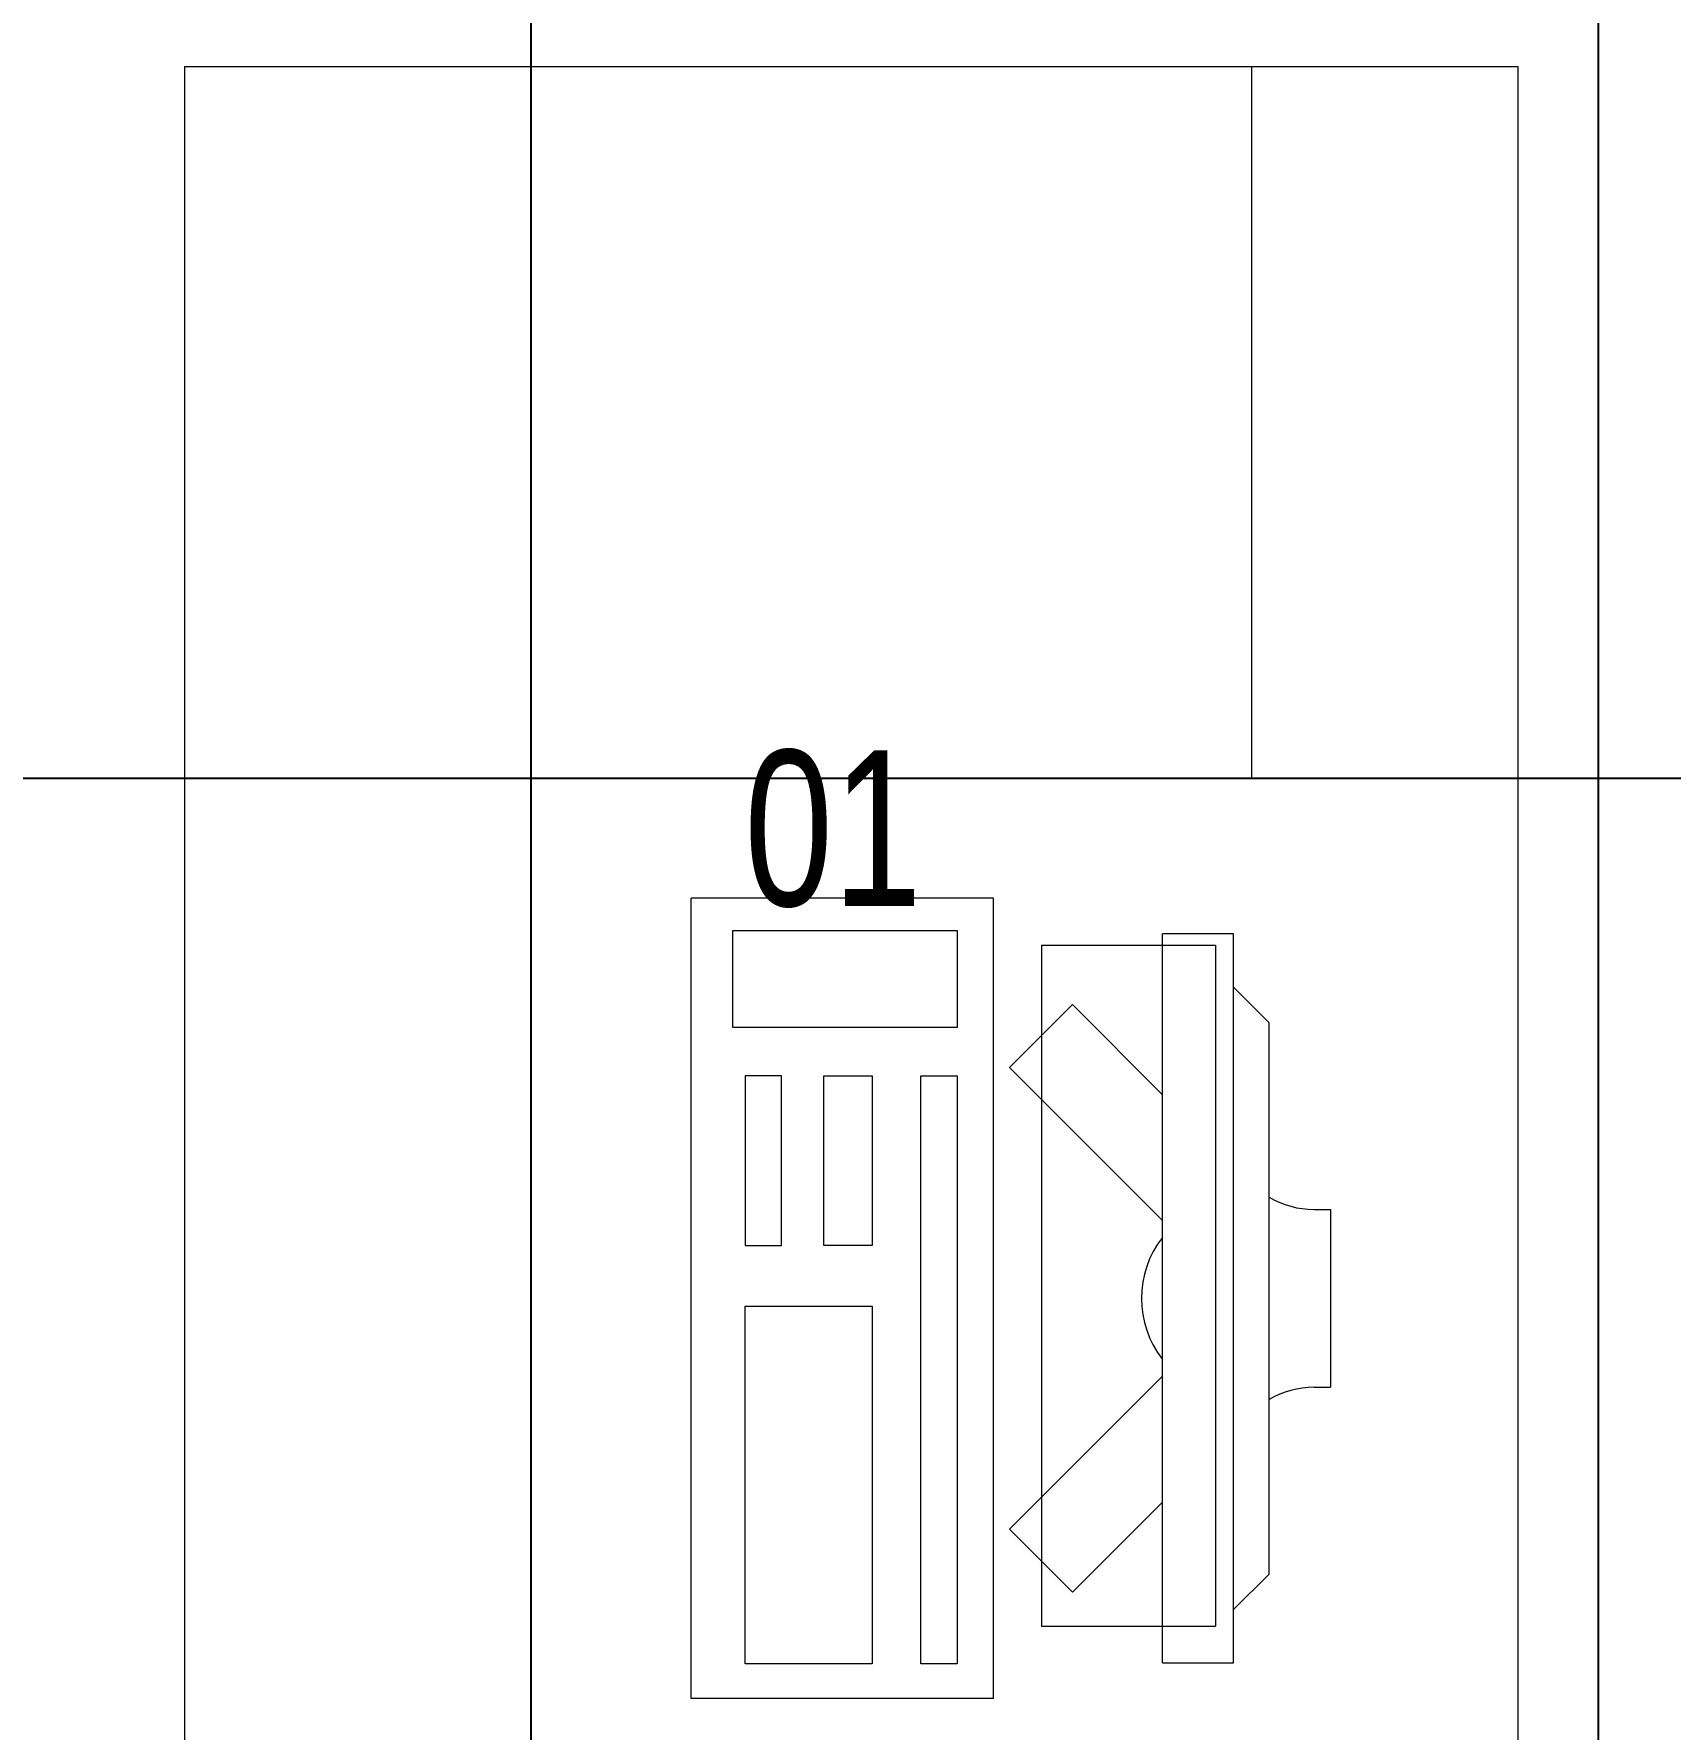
# Model space of a CAD drawing. Extents: x -12260 to 304645, y -29287 to 19916.
# Drawn here: x 40396 to 41316, y -145 to 808 of the extents above; entities that cross this region are included whole.
import ezdxf
from ezdxf import colors
from ezdxf.entities.mleader import LeaderData, LeaderLine
from ezdxf.math import Vec2, Vec3

# ---------------------------------------------------------------- set-up
doc = ezdxf.new("R2010")
doc.units = 0
doc.header["$LTSCALE"] = 0.25
doc.linetypes.add('01-First Floor$0$HIDDEN', pattern=[9.525, 6.35, -3.175])
doc.linetypes.add('DASHDOT', pattern=[25.4, 12.7, -6.35, 0, -6.35])
for name, color, linetype, lineweight in [('01-First Floor$0$72_EGR_EQP_TAG', 142, 'Continuous', 5), ('01-First Floor$0$LOADING', 253, 'Continuous', 5), ('E-LITE-CLNG-CNDT', 6, 'DASHDOT', 35), ('T-DATA-TEXT', 2, 'Continuous', 25)]:
    doc.layers.add(name, color=color, linetype=linetype, lineweight=lineweight)
doc.layers.add('01-First Floor$0$FALSE CEILING', color=251, linetype='Continuous')
doc.styles.add('01-First Floor$0$X3G_ENTITY_257CFD', font='swisscl.ttf', dxfattribs={"height": 200})
doc.styles.add('DC_Elc_Romans', font='elc_romans.shx', dxfattribs={"width": 0.7})

# ---------------------------------------------------------------- blocks, each defined once
blk = doc.blocks.new('01-First Floor$0$ITCWLS1-P')
at = {"layer": '01-First Floor$0$LOADING'}
for p, q in [((-0.17, 0.45), (-0.17, 0)), ((-0.17, 0.45), (0, 0.45)), ((0, 0.45), (0, 0)), ((-0.26509, 0.43, 0), (-0.30509, 0.43, 0)), ((-0.30509, 0.43, 0), (-0.30509, 0.02, 0)), ((-0.26509, 0.43, 0), (-0.26509, 0.02, 0)), ((-0.14957, 0.43047), (-0.12914, 0.43047)), ((-0.12914, 0.43047), (-0.12914, 0.40893)), ((-0.197, 0.40939), (-0.295, 0.40939)), ((-0.295, 0.02639), (-0.295, 0.40939)), ((-0.197, 0.02639), (-0.197, 0.40939)), ((-0.32509, 0.38, 0), (-0.30509, 0.4, 0)), ((-0.32509, 0.38, 0), (-0.32509, 0.07, 0)), ((-0.35032, 0.275), (-0.35961, 0.275)), ((-0.35961, 0.175), (-0.35961, 0.275)), ((-0.35032, 0.175), (-0.35961, 0.175)), ((-0.32509, 0.07, 0), (-0.30509, 0.05, 0)), ((-0.30509, 0.02, 0), (-0.26509, 0.02, 0)), ((-0.197, 0.02639), (-0.295, 0.02639)), ((-0.17, 0), (0, 0))]:
    blk.add_line(p, q, dxfattribs=at)
at = {"layer": '01-First Floor$0$LOADING', "extrusion": (2.48281e-10, 3.18408e-10, -1)}
for p, q in [((-0.26509, 0.33952), (-0.21443, 0.39019)), ((-0.17907, 0.35483), (-0.21443, 0.39019)), ((-0.26509, 0.26881), (-0.17907, 0.35483))]:
    blk.add_line(p, q, dxfattribs=at)
at = {"layer": '01-First Floor$0$LOADING', "extrusion": (2.48281e-10, -3.18408e-10, -1)}
for p, q in [((-0.26509, 0.18119), (-0.17907, 0.09517)), ((-0.26509, 0.11048), (-0.21443, 0.05981)), ((-0.17907, 0.09517), (-0.21443, 0.05981))]:
    blk.add_line(p, q, dxfattribs=at)
at = {"layer": '01-First Floor$0$LOADING'}
for points in [[(-0.12914, 0.40893), (-0.12914, 0.09996), (-0.14957, 0.09996), (-0.14957, 0.43047)], [(-0.14957, 0.09997), (-0.14957, 0.09997), (-0.14957, 0.09997), (-0.14957, 0.09997), (-0.14957, 0.09997), (-0.14957, 0.09997), (-0.14957, 0.09997), (-0.14957, 0.09997), (-0.14957, 0.09997)], [(-0.14957, 0.09997), (-0.14957, 0.09997), (-0.14957, 0.09997), (-0.14957, 0.09997), (-0.14957, 0.09997), (-0.14957, 0.09997), (-0.14957, 0.09997), (-0.14957, 0.09997), (-0.14957, 0.09997), (-0.14957, 0.09997), (-0.14957, 0.09997), (-0.14957, 0.09997), (-0.14957, 0.09997), (-0.14957, 0.09997), (-0.14957, 0.09997), (-0.14957, 0.09997), (-0.14957, 0.09997), (-0.14957, 0.09997)], [(-0.14957, 0.09996), (-0.14957, 0.09996), (-0.14957, 0.09996), (-0.14957, 0.09996), (-0.14957, 0.09996), (-0.14957, 0.09996), (-0.14957, 0.09996), (-0.14957, 0.09996), (-0.14957, 0.09996), (-0.14957, 0.09996)], [(-0.14957, 0.09996), (-0.14957, 0.09996), (-0.14957, 0.09996), (-0.14957, 0.09996), (-0.14957, 0.09996), (-0.14957, 0.09996), (-0.14957, 0.09996)], [(-0.14957, 0.09997), (-0.14957, 0.09997), (-0.14957, 0.09997), (-0.14957, 0.09997), (-0.14957, 0.09997), (-0.14957, 0.09997), (-0.14957, 0.09997), (-0.14957, 0.09997), (-0.14957, 0.09997), (-0.14957, 0.09997)], [(-0.14957, 0.09997), (-0.14957, 0.09997), (-0.14957, 0.09997), (-0.14957, 0.09997), (-0.14957, 0.09997), (-0.14957, 0.09997), (-0.14957, 0.09997), (-0.14957, 0.09997), (-0.14957, 0.09997), (-0.14957, 0.09997), (-0.14957, 0.09997), (-0.14957, 0.09997), (-0.14957, 0.09997), (-0.14957, 0.09997), (-0.14957, 0.09997)], [(-0.14957, 0.09997), (-0.14957, 0.09997), (-0.14957, 0.09997), (-0.14957, 0.09997), (-0.14957, 0.09997), (-0.14957, 0.09997), (-0.14957, 0.09997), (-0.14957, 0.09997), (-0.14957, 0.09997), (-0.14957, 0.09997)], [(-0.14957, 0.09997), (-0.14957, 0.09997), (-0.14957, 0.09997), (-0.14957, 0.09997), (-0.14957, 0.09997), (-0.14957, 0.09997), (-0.14957, 0.09997), (-0.14957, 0.09997), (-0.14957, 0.09997), (-0.14957, 0.09997)], [(-0.14957, 0.09996), (-0.14957, 0.09996), (-0.14957, 0.09996), (-0.14957, 0.09996), (-0.14957, 0.09996), (-0.14957, 0.09996), (-0.14957, 0.09996), (-0.14957, 0.09996), (-0.14957, 0.09996), (-0.14957, 0.09996), (-0.14957, 0.09996), (-0.14957, 0.09996), (-0.14957, 0.09996), (-0.14957, 0.09996), (-0.14957, 0.09996), (-0.14957, 0.09996), (-0.14957, 0.09996), (-0.14957, 0.09996), (-0.14957, 0.09997), (-0.14957, 0.09997), (-0.14957, 0.09997), (-0.14957, 0.09997), (-0.14957, 0.09997), (-0.14957, 0.09997), (-0.14957, 0.09997), (-0.14957, 0.09997), (-0.14957, 0.09997), (-0.14957, 0.09997), (-0.14957, 0.09997), (-0.14957, 0.09997), (-0.14957, 0.09997), (-0.14957, 0.09997), (-0.14956, 0.09997), (-0.14956, 0.09997), (-0.14956, 0.09997), (-0.14956, 0.09996), (-0.14956, 0.09996), (-0.14956, 0.09996), (-0.14956, 0.09996), (-0.14956, 0.09996), (-0.14956, 0.09996), (-0.14956, 0.09996), (-0.14956, 0.09996), (-0.14956, 0.09996), (-0.14956, 0.09996), (-0.14956, 0.09996), (-0.14956, 0.09996), (-0.14956, 0.09996), (-0.14957, 0.09996), (-0.14957, 0.09996), (-0.14957, 0.09996), (-0.14957, 0.09996), (-0.14957, 0.09996), (-0.14957, 0.09996)], [(-0.14957, 0.09996), (-0.14957, 0.09996), (-0.14957, 0.09996), (-0.14957, 0.09996), (-0.14957, 0.09996), (-0.14957, 0.09996), (-0.14957, 0.09996), (-0.14957, 0.09996), (-0.14957, 0.09996), (-0.14957, 0.09996), (-0.14957, 0.09997), (-0.14957, 0.09997), (-0.14957, 0.09997), (-0.14957, 0.09996), (-0.14957, 0.09996), (-0.14957, 0.09996), (-0.14957, 0.09996), (-0.14957, 0.09996), (-0.14957, 0.09996), (-0.14957, 0.09997), (-0.14957, 0.09997), (-0.14957, 0.09997), (-0.14957, 0.09997), (-0.14957, 0.09997), (-0.14957, 0.09997), (-0.14957, 0.09997), (-0.14957, 0.09997), (-0.14957, 0.09997), (-0.14957, 0.09997), (-0.14957, 0.09997), (-0.14957, 0.09997), (-0.14957, 0.09997), (-0.14957, 0.09997), (-0.14957, 0.09997), (-0.14957, 0.09997), (-0.14957, 0.09997), (-0.14957, 0.09997), (-0.14957, 0.09997), (-0.14957, 0.09997), (-0.14957, 0.09997), (-0.14957, 0.09997), (-0.14957, 0.09997), (-0.14957, 0.09997), (-0.14957, 0.09997), (-0.14957, 0.09997), (-0.14957, 0.09997), (-0.14957, 0.09997), (-0.14957, 0.09997), (-0.14957, 0.09997), (-0.14957, 0.09997), (-0.14957, 0.09997), (-0.14957, 0.09997), (-0.14957, 0.09997), (-0.14957, 0.09997), (-0.14957, 0.09997), (-0.14957, 0.09997), (-0.14957, 0.09997), (-0.14957, 0.09997), (-0.14957, 0.09997), (-0.14957, 0.09997), (-0.14957, 0.09997), (-0.14957, 0.09997), (-0.14957, 0.09997), (-0.14957, 0.09997), (-0.14957, 0.09997), (-0.14957, 0.09997), (-0.14957, 0.09997), (-0.14957, 0.09997), (-0.14957, 0.09997), (-0.14957, 0.09997), (-0.14957, 0.09997), (-0.14957, 0.09997), (-0.14957, 0.09997), (-0.14957, 0.09997), (-0.14957, 0.09997), (-0.14957, 0.09997), (-0.14957, 0.09997), (-0.14957, 0.09997), (-0.14957, 0.09997), (-0.14957, 0.09997), (-0.14956, 0.09997), (-0.14957, 0.09997), (-0.14957, 0.09997), (-0.14957, 0.09997), (-0.14957, 0.09997), (-0.14956, 0.09997), (-0.14957, 0.09997), (-0.14957, 0.09997), (-0.14957, 0.09997), (-0.14957, 0.09997), (-0.14957, 0.09997), (-0.14957, 0.09997), (-0.14957, 0.09997), (-0.14957, 0.09997), (-0.14957, 0.09997), (-0.14957, 0.09997), (-0.14956, 0.09997), (-0.14957, 0.09996), (-0.14957, 0.09996), (-0.14957, 0.09996), (-0.14956, 0.09996), (-0.14957, 0.09996), (-0.14957, 0.09996), (-0.14957, 0.09996), (-0.14957, 0.09996), (-0.14957, 0.09996), (-0.14957, 0.09996), (-0.14957, 0.09996), (-0.14957, 0.09996), (-0.14957, 0.09996), (-0.14957, 0.09996)], [(-0.14957, 0.09996), (-0.14957, 0.09996), (-0.14957, 0.09996), (-0.14957, 0.09996), (-0.14957, 0.09996), (-0.14957, 0.09996), (-0.14957, 0.09996), (-0.14957, 0.09996)], [(-0.14957, 0.09996), (-0.14957, 0.09996), (-0.14957, 0.09996), (-0.14957, 0.09996), (-0.14957, 0.09996), (-0.14957, 0.09996), (-0.14957, 0.09996), (-0.14957, 0.09996), (-0.14957, 0.09996), (-0.14957, 0.09996), (-0.14957, 0.09996), (-0.14957, 0.09996), (-0.14957, 0.09996), (-0.14957, 0.09996), (-0.14957, 0.09996), (-0.14957, 0.09996), (-0.14957, 0.09996), (-0.14957, 0.09996), (-0.14957, 0.09996), (-0.14957, 0.09996), (-0.14957, 0.09996), (-0.14957, 0.09996), (-0.14957, 0.09996), (-0.14957, 0.09996), (-0.14957, 0.09996), (-0.14957, 0.09996), (-0.14957, 0.09996), (-0.14957, 0.09996), (-0.14957, 0.09996), (-0.14957, 0.09996), (-0.14957, 0.09996), (-0.14957, 0.09996), (-0.14957, 0.09996), (-0.14957, 0.09996), (-0.14957, 0.09996), (-0.14957, 0.09996), (-0.14957, 0.09996), (-0.14957, 0.09996), (-0.14957, 0.09996), (-0.14957, 0.09996), (-0.14957, 0.09996), (-0.14957, 0.09996), (-0.14957, 0.09996), (-0.14957, 0.09996), (-0.14957, 0.09996), (-0.14957, 0.09996), (-0.14957, 0.09996), (-0.14957, 0.09996), (-0.14956, 0.09996), (-0.14956, 0.09996), (-0.14956, 0.09996), (-0.14956, 0.09996), (-0.14957, 0.09996), (-0.14957, 0.09996), (-0.14957, 0.09996), (-0.14957, 0.09996), (-0.14957, 0.09996), (-0.14957, 0.09996), (-0.14956, 0.09996), (-0.14957, 0.09996), (-0.14957, 0.09996), (-0.14957, 0.09996), (-0.14957, 0.09996), (-0.14957, 0.09996), (-0.14957, 0.09996), (-0.14957, 0.09996), (-0.14957, 0.09996), (-0.14957, 0.09996), (-0.14957, 0.09996), (-0.14956, 0.09996), (-0.14956, 0.09996), (-0.14957, 0.09996), (-0.14957, 0.09996), (-0.14957, 0.09996), (-0.14957, 0.09996), (-0.14957, 0.09996), (-0.14957, 0.09996), (-0.14957, 0.09996), (-0.14957, 0.09996), (-0.14957, 0.09996), (-0.14957, 0.09996), (-0.14957, 0.09996), (-0.14957, 0.09996), (-0.14957, 0.09996), (-0.14957, 0.09996), (-0.14957, 0.09996), (-0.14957, 0.09996), (-0.14957, 0.09996), (-0.14957, 0.09996)], [(-0.14957, 0.09996), (-0.14957, 0.09996), (-0.14957, 0.09996), (-0.14957, 0.09996), (-0.14957, 0.09996), (-0.14957, 0.09996), (-0.14957, 0.09996), (-0.14957, 0.09996), (-0.14957, 0.09996), (-0.14957, 0.09996), (-0.14957, 0.09996), (-0.14957, 0.09996)], [(-0.14957, 0.09996), (-0.14957, 0.09996), (-0.14956, 0.09996), (-0.14956, 0.09996), (-0.14956, 0.09996), (-0.14956, 0.09996), (-0.14957, 0.09996)], [(-0.14957, 0.09996), (-0.14957, 0.09996), (-0.14957, 0.09996), (-0.14957, 0.09996), (-0.14957, 0.09996), (-0.14957, 0.09996), (-0.14957, 0.09996), (-0.14957, 0.09996), (-0.14957, 0.09996), (-0.14956, 0.09996), (-0.14956, 0.09996), (-0.14956, 0.09996), (-0.14956, 0.09996), (-0.14956, 0.09996), (-0.14956, 0.09996), (-0.14956, 0.09996), (-0.14957, 0.09996)]]:
    blk.add_lwpolyline(points, dxfattribs=at)
for points in [[(-0.1019, 0.43047), (-0.03039, 0.43047), (-0.03039, 0.22944), (-0.1019, 0.22944)], [(-0.1019, 0.19536), (-0.07466, 0.19536), (-0.07466, 0.09996), (-0.1019, 0.09996)], [(-0.03039, 0.19536), (-0.05082, 0.19536), (-0.05082, 0.09996), (-0.03039, 0.09996)], [(-0.14956, 0.09996), (-0.14956, 0.09996), (-0.14956, 0.09996), (-0.14956, 0.09996), (-0.14956, 0.09996), (-0.14956, 0.09996), (-0.14956, 0.09996), (-0.14956, 0.09996), (-0.14957, 0.09996), (-0.14957, 0.09996), (-0.14957, 0.09996), (-0.14957, 0.09996), (-0.14957, 0.09996), (-0.14957, 0.09996), (-0.14957, 0.09996), (-0.14957, 0.09996), (-0.14957, 0.09996), (-0.14957, 0.09996), (-0.14957, 0.09996), (-0.14957, 0.09996), (-0.14957, 0.09996), (-0.14957, 0.09996), (-0.14957, 0.09996), (-0.14957, 0.09996), (-0.14957, 0.09996), (-0.14957, 0.09996), (-0.14957, 0.09996), (-0.14957, 0.09996), (-0.14957, 0.09996), (-0.14957, 0.09996), (-0.14957, 0.09996), (-0.14957, 0.09996), (-0.14957, 0.09996), (-0.14957, 0.09996), (-0.14957, 0.09996), (-0.14957, 0.09996), (-0.14957, 0.09996), (-0.14957, 0.09996), (-0.14957, 0.09996), (-0.14957, 0.09996), (-0.14957, 0.09996), (-0.14957, 0.09996), (-0.14957, 0.09996), (-0.14957, 0.09996), (-0.14957, 0.09996), (-0.14957, 0.09996), (-0.14957, 0.09996), (-0.14957, 0.09996), (-0.14957, 0.09996), (-0.14957, 0.09996), (-0.14957, 0.09996), (-0.14957, 0.09996), (-0.14957, 0.09996), (-0.14957, 0.09996), (-0.14957, 0.09996), (-0.14957, 0.09996), (-0.14957, 0.09996), (-0.14956, 0.09996), (-0.14956, 0.09996), (-0.14956, 0.09996), (-0.14956, 0.09996), (-0.14956, 0.09996), (-0.14956, 0.09996), (-0.14956, 0.09996), (-0.14956, 0.09996), (-0.14956, 0.09996), (-0.14956, 0.09996), (-0.14956, 0.09996), (-0.14956, 0.09996), (-0.14956, 0.09996), (-0.14956, 0.09996), (-0.14956, 0.09996), (-0.14956, 0.09996), (-0.14956, 0.09996), (-0.14956, 0.09996), (-0.14956, 0.09996), (-0.14956, 0.09996), (-0.14956, 0.09996), (-0.14956, 0.09996), (-0.14956, 0.09996), (-0.14956, 0.09996), (-0.14956, 0.09996), (-0.14956, 0.09996), (-0.14956, 0.09996), (-0.14956, 0.09996), (-0.14956, 0.09996), (-0.14956, 0.09996), (-0.14956, 0.09996), (-0.14956, 0.09996), (-0.14957, 0.09996), (-0.14957, 0.09996), (-0.14957, 0.09996), (-0.14957, 0.09996), (-0.14957, 0.09996), (-0.14957, 0.09996), (-0.14957, 0.09996), (-0.14957, 0.09996), (-0.14957, 0.09996), (-0.14957, 0.09996), (-0.14957, 0.09996), (-0.14957, 0.09996), (-0.14957, 0.09996), (-0.14957, 0.09996), (-0.14957, 0.09996), (-0.14957, 0.09996), (-0.14957, 0.09996), (-0.14957, 0.09996), (-0.14957, 0.09996), (-0.14957, 0.09996), (-0.14957, 0.09996), (-0.14957, 0.09996), (-0.14957, 0.09996), (-0.14957, 0.09996), (-0.14957, 0.09996), (-0.14957, 0.09996), (-0.14957, 0.09996), (-0.14957, 0.09996), (-0.14957, 0.09996), (-0.14957, 0.09996), (-0.14957, 0.09996), (-0.14957, 0.09996), (-0.14957, 0.09996), (-0.14957, 0.09996), (-0.14957, 0.09996), (-0.14957, 0.09996), (-0.14957, 0.09996), (-0.14957, 0.09996), (-0.14957, 0.09996), (-0.14957, 0.09996), (-0.14957, 0.09996), (-0.14957, 0.09996), (-0.14957, 0.09996), (-0.14957, 0.09996), (-0.14957, 0.09996), (-0.14957, 0.09996), (-0.14957, 0.09996), (-0.14957, 0.09996), (-0.14957, 0.09996), (-0.14957, 0.09996), (-0.14957, 0.09996), (-0.14957, 0.09996), (-0.14957, 0.09996), (-0.14957, 0.09996), (-0.14957, 0.09996), (-0.14957, 0.09996), (-0.14957, 0.09996), (-0.14957, 0.09996), (-0.14957, 0.09996), (-0.14957, 0.09996), (-0.14957, 0.09996), (-0.14957, 0.09996), (-0.14957, 0.09996), (-0.14957, 0.09996), (-0.14957, 0.09996), (-0.14956, 0.09996), (-0.14956, 0.09996), (-0.14956, 0.09996), (-0.14956, 0.09996), (-0.14956, 0.09996), (-0.14956, 0.09996), (-0.14956, 0.09996), (-0.14956, 0.09996), (-0.14956, 0.09996), (-0.14956, 0.09996), (-0.14956, 0.09996), (-0.14956, 0.09996), (-0.14956, 0.09996), (-0.14956, 0.09996), (-0.14956, 0.09996), (-0.14956, 0.09996), (-0.14956, 0.09996), (-0.14956, 0.09996), (-0.14956, 0.09996), (-0.14956, 0.09996), (-0.14956, 0.09996), (-0.14956, 0.09996), (-0.14956, 0.09996), (-0.14956, 0.09996), (-0.14956, 0.09996), (-0.14956, 0.09996), (-0.14956, 0.09996), (-0.14956, 0.09996), (-0.14956, 0.09996), (-0.14956, 0.09996), (-0.14956, 0.09996), (-0.14956, 0.09996), (-0.14956, 0.09996), (-0.14956, 0.09996), (-0.14956, 0.09996), (-0.14956, 0.09996), (-0.14956, 0.09996), (-0.14956, 0.09996), (-0.14956, 0.09996), (-0.14956, 0.09996), (-0.14956, 0.09996), (-0.14956, 0.09996), (-0.14956, 0.09996), (-0.14956, 0.09996), (-0.14956, 0.09996), (-0.14956, 0.09996), (-0.14956, 0.09996), (-0.14957, 0.09996), (-0.14957, 0.09996), (-0.14957, 0.09996), (-0.14957, 0.09996), (-0.14957, 0.09996), (-0.14957, 0.09996), (-0.14957, 0.09996), (-0.14957, 0.09996), (-0.14957, 0.09996), (-0.14957, 0.09996), (-0.14957, 0.09996), (-0.14957, 0.09996), (-0.14957, 0.09996), (-0.14957, 0.09996), (-0.14957, 0.09996), (-0.14957, 0.09996), (-0.14957, 0.09996), (-0.14957, 0.09996), (-0.14957, 0.09996), (-0.14957, 0.09996), (-0.14957, 0.09996), (-0.14957, 0.09996), (-0.14957, 0.09996), (-0.14957, 0.09996), (-0.14957, 0.09996), (-0.14957, 0.09996), (-0.14957, 0.09996), (-0.14957, 0.09996), (-0.14957, 0.09996), (-0.14957, 0.09996), (-0.14957, 0.09996), (-0.14957, 0.09996), (-0.14957, 0.09996), (-0.14957, 0.09996), (-0.14956, 0.09996), (-0.14956, 0.09996), (-0.14956, 0.09996), (-0.14956, 0.09996), (-0.14956, 0.09996), (-0.14956, 0.09996), (-0.14956, 0.09996), (-0.14956, 0.09996), (-0.14956, 0.09996), (-0.14956, 0.09996), (-0.14956, 0.09996), (-0.14956, 0.09996), (-0.14956, 0.09996), (-0.14956, 0.09996), (-0.14956, 0.09996), (-0.14956, 0.09996), (-0.14956, 0.09996), (-0.14956, 0.09996), (-0.14956, 0.09996), (-0.14956, 0.09996), (-0.14956, 0.09996), (-0.14956, 0.09996), (-0.14956, 0.09996), (-0.14956, 0.09996), (-0.14956, 0.09996), (-0.14956, 0.09996), (-0.14956, 0.09996), (-0.14956, 0.09996), (-0.14956, 0.09996), (-0.14956, 0.09996), (-0.14956, 0.09996), (-0.14956, 0.09996), (-0.14956, 0.09996), (-0.14956, 0.09996), (-0.14956, 0.09996), (-0.14956, 0.09996), (-0.14956, 0.09996), (-0.14956, 0.09996), (-0.14956, 0.09996), (-0.14956, 0.09996), (-0.14956, 0.09996), (-0.14956, 0.09996)], [(-0.14957, 0.09996), (-0.14957, 0.09996), (-0.14957, 0.09996), (-0.14957, 0.09996), (-0.14957, 0.09996), (-0.14957, 0.09996), (-0.14957, 0.09996), (-0.14957, 0.09996), (-0.14957, 0.09996), (-0.14957, 0.09996), (-0.14957, 0.09996), (-0.14957, 0.09996), (-0.14957, 0.09996), (-0.14957, 0.09996), (-0.14957, 0.09996), (-0.14957, 0.09996), (-0.14957, 0.09996), (-0.14957, 0.09996), (-0.14957, 0.09996), (-0.14957, 0.09996), (-0.14957, 0.09996), (-0.14957, 0.09996), (-0.14957, 0.09996), (-0.14957, 0.09996), (-0.14957, 0.09996), (-0.14957, 0.09996), (-0.14957, 0.09996), (-0.14957, 0.09996), (-0.14957, 0.09996), (-0.14957, 0.09996), (-0.14957, 0.09996), (-0.14957, 0.09996), (-0.14957, 0.09996), (-0.14957, 0.09996), (-0.14957, 0.09996), (-0.14957, 0.09996), (-0.14957, 0.09996), (-0.14957, 0.09996), (-0.14957, 0.09996), (-0.14957, 0.09996), (-0.14957, 0.09996), (-0.14957, 0.09996), (-0.14957, 0.09996), (-0.14957, 0.09996), (-0.14957, 0.09996), (-0.14957, 0.09996), (-0.14957, 0.09996), (-0.14957, 0.09996), (-0.14957, 0.09996), (-0.14957, 0.09996), (-0.14957, 0.09996), (-0.14957, 0.09996), (-0.14957, 0.09996), (-0.14957, 0.09996), (-0.14957, 0.09996), (-0.14957, 0.09996), (-0.14957, 0.09996), (-0.14957, 0.09996), (-0.14957, 0.09996), (-0.14957, 0.09996), (-0.14957, 0.09996), (-0.14957, 0.09996), (-0.14957, 0.09996), (-0.14957, 0.09996), (-0.14957, 0.09996), (-0.14957, 0.09996), (-0.14957, 0.09996), (-0.14957, 0.09996), (-0.14957, 0.09996), (-0.14957, 0.09996), (-0.14957, 0.09996), (-0.14957, 0.09996), (-0.14957, 0.09996), (-0.14957, 0.09996), (-0.14957, 0.09996), (-0.14957, 0.09996), (-0.14957, 0.09996), (-0.14957, 0.09996), (-0.14957, 0.09996), (-0.14957, 0.09996), (-0.14957, 0.09996), (-0.14957, 0.09996), (-0.14957, 0.09996), (-0.14957, 0.09996), (-0.14957, 0.09996), (-0.14957, 0.09996), (-0.14957, 0.09996), (-0.14957, 0.09996), (-0.14957, 0.09996), (-0.14957, 0.09996), (-0.14957, 0.09996), (-0.14957, 0.09996), (-0.14957, 0.09996), (-0.14957, 0.09996), (-0.14957, 0.09996), (-0.14957, 0.09996), (-0.14957, 0.09996), (-0.14957, 0.09996), (-0.14957, 0.09996), (-0.14957, 0.09996), (-0.14957, 0.09996), (-0.14957, 0.09996), (-0.14957, 0.09996), (-0.14957, 0.09996), (-0.14957, 0.09996), (-0.14957, 0.09996), (-0.14957, 0.09996), (-0.14957, 0.09996), (-0.14957, 0.09996), (-0.14957, 0.09996), (-0.14957, 0.09996), (-0.14957, 0.09996), (-0.14957, 0.09996), (-0.14957, 0.09996), (-0.14957, 0.09996), (-0.14957, 0.09996), (-0.14957, 0.09996), (-0.14957, 0.09996), (-0.14957, 0.09996), (-0.14957, 0.09996), (-0.14957, 0.09996), (-0.14957, 0.09996), (-0.14957, 0.09996), (-0.14957, 0.09996), (-0.14957, 0.09996), (-0.14957, 0.09996), (-0.14957, 0.09996), (-0.14957, 0.09996), (-0.14957, 0.09996), (-0.14957, 0.09996), (-0.14957, 0.09996), (-0.14957, 0.09996), (-0.14957, 0.09996), (-0.14957, 0.09996), (-0.14957, 0.09996), (-0.14957, 0.09996), (-0.14957, 0.09996), (-0.14957, 0.09996), (-0.14957, 0.09996), (-0.14957, 0.09996), (-0.14957, 0.09996), (-0.14957, 0.09996), (-0.14957, 0.09996), (-0.14957, 0.09996), (-0.14957, 0.09996), (-0.14957, 0.09996), (-0.14957, 0.09996), (-0.14957, 0.09996), (-0.14957, 0.09996), (-0.14957, 0.09996), (-0.14957, 0.09996), (-0.14957, 0.09996), (-0.14957, 0.09996), (-0.14957, 0.09996), (-0.14957, 0.09996), (-0.14957, 0.09996), (-0.14957, 0.09996), (-0.14957, 0.09996), (-0.14957, 0.09996), (-0.14957, 0.09996), (-0.14957, 0.09996), (-0.14957, 0.09996), (-0.14957, 0.09996), (-0.14957, 0.09996), (-0.14957, 0.09996), (-0.14957, 0.09996), (-0.14957, 0.09996), (-0.14957, 0.09996), (-0.14957, 0.09996), (-0.14957, 0.09996), (-0.14957, 0.09996), (-0.14957, 0.09996), (-0.14957, 0.09996), (-0.14957, 0.09996), (-0.14957, 0.09996), (-0.14957, 0.09996), (-0.14957, 0.09996), (-0.14957, 0.09996), (-0.14957, 0.09996), (-0.14957, 0.09996), (-0.14957, 0.09996), (-0.14957, 0.09996), (-0.14957, 0.09996), (-0.14957, 0.09996), (-0.14957, 0.09996), (-0.14957, 0.09996), (-0.14957, 0.09996), (-0.14957, 0.09996), (-0.14957, 0.09996), (-0.14957, 0.09996), (-0.14957, 0.09996), (-0.14957, 0.09996), (-0.14957, 0.09996), (-0.14957, 0.09996), (-0.14957, 0.09996), (-0.14957, 0.09996), (-0.14957, 0.09996), (-0.14957, 0.09996), (-0.14957, 0.09996), (-0.14957, 0.09996), (-0.14957, 0.09996), (-0.14957, 0.09996), (-0.14957, 0.09996), (-0.14957, 0.09996), (-0.14957, 0.09996), (-0.14957, 0.09996), (-0.14957, 0.09996), (-0.14957, 0.09996), (-0.14957, 0.09996), (-0.14957, 0.09996), (-0.14957, 0.09996), (-0.14957, 0.09996), (-0.14957, 0.09996), (-0.14957, 0.09996)], [(-0.14957, 0.09996), (-0.14957, 0.09996), (-0.14957, 0.09996), (-0.14957, 0.09996), (-0.14957, 0.09996), (-0.14957, 0.09996), (-0.14957, 0.09996), (-0.14957, 0.09996), (-0.14957, 0.09996), (-0.14957, 0.09996), (-0.14957, 0.09996), (-0.14957, 0.09996), (-0.14957, 0.09996), (-0.14957, 0.09996), (-0.14957, 0.09996), (-0.14957, 0.09996), (-0.14957, 0.09996), (-0.14957, 0.09996), (-0.14957, 0.09996), (-0.14957, 0.09996), (-0.14957, 0.09996), (-0.14957, 0.09996), (-0.14957, 0.09996), (-0.14957, 0.09996), (-0.14957, 0.09996), (-0.14957, 0.09996), (-0.14957, 0.09996), (-0.14957, 0.09996), (-0.14957, 0.09996), (-0.14957, 0.09996), (-0.14957, 0.09996), (-0.14957, 0.09996), (-0.14957, 0.09996), (-0.14957, 0.09996), (-0.14957, 0.09996), (-0.14957, 0.09996), (-0.14957, 0.09996), (-0.14957, 0.09996), (-0.14957, 0.09996), (-0.14957, 0.09996), (-0.14957, 0.09996), (-0.14957, 0.09996), (-0.14957, 0.09996), (-0.14957, 0.09996), (-0.14957, 0.09996), (-0.14957, 0.09996), (-0.14957, 0.09996), (-0.14957, 0.09996), (-0.14957, 0.09996), (-0.14957, 0.09996), (-0.14957, 0.09996), (-0.14957, 0.09996), (-0.14957, 0.09996), (-0.14957, 0.09996), (-0.14957, 0.09996), (-0.14957, 0.09996), (-0.14957, 0.09996), (-0.14957, 0.09996), (-0.14957, 0.09996), (-0.14957, 0.09996), (-0.14957, 0.09996), (-0.14957, 0.09996), (-0.14957, 0.09996), (-0.14957, 0.09996), (-0.14957, 0.09996), (-0.14957, 0.09996), (-0.14957, 0.09996), (-0.14957, 0.09996), (-0.14957, 0.09996), (-0.14957, 0.09996), (-0.14957, 0.09996), (-0.14957, 0.09996), (-0.14957, 0.09996), (-0.14957, 0.09996), (-0.14957, 0.09996), (-0.14957, 0.09996), (-0.14957, 0.09996), (-0.14957, 0.09996), (-0.14957, 0.09996), (-0.14957, 0.09996), (-0.14957, 0.09996), (-0.14957, 0.09996), (-0.14957, 0.09996), (-0.14957, 0.09996), (-0.14957, 0.09996), (-0.14957, 0.09996), (-0.14957, 0.09996), (-0.14957, 0.09996), (-0.14957, 0.09996), (-0.14957, 0.09996), (-0.14957, 0.09996), (-0.14957, 0.09996), (-0.14957, 0.09996), (-0.14957, 0.09996), (-0.14957, 0.09996), (-0.14957, 0.09996), (-0.14957, 0.09996), (-0.14957, 0.09996), (-0.14957, 0.09996), (-0.14957, 0.09996), (-0.14957, 0.09996), (-0.14957, 0.09996), (-0.14957, 0.09996), (-0.14957, 0.09996), (-0.14957, 0.09996), (-0.14957, 0.09996), (-0.14957, 0.09996), (-0.14957, 0.09996), (-0.14957, 0.09996), (-0.14957, 0.09996), (-0.14957, 0.09996), (-0.14957, 0.09996), (-0.14957, 0.09996), (-0.14957, 0.09996), (-0.14957, 0.09996), (-0.14957, 0.09996), (-0.14957, 0.09996), (-0.14957, 0.09996), (-0.14957, 0.09996), (-0.14957, 0.09996), (-0.14957, 0.09996), (-0.14957, 0.09996), (-0.14957, 0.09996), (-0.14957, 0.09996), (-0.14957, 0.09996), (-0.14957, 0.09996), (-0.14957, 0.09996), (-0.14957, 0.09996), (-0.14957, 0.09996), (-0.14957, 0.09996), (-0.14957, 0.09996), (-0.14957, 0.09996), (-0.14957, 0.09996), (-0.14957, 0.09996), (-0.14957, 0.09996), (-0.14957, 0.09996), (-0.14957, 0.09996), (-0.14957, 0.09996), (-0.14957, 0.09996), (-0.14957, 0.09996), (-0.14957, 0.09996), (-0.14957, 0.09996), (-0.14957, 0.09996), (-0.14957, 0.09996), (-0.14957, 0.09996), (-0.14957, 0.09996), (-0.14957, 0.09996), (-0.14957, 0.09996), (-0.14957, 0.09996), (-0.14957, 0.09996), (-0.14957, 0.09996), (-0.14957, 0.09996), (-0.14957, 0.09996), (-0.14957, 0.09996), (-0.14957, 0.09996), (-0.14957, 0.09996), (-0.14957, 0.09996), (-0.14957, 0.09996), (-0.14957, 0.09996), (-0.14957, 0.09996), (-0.14957, 0.09996), (-0.14957, 0.09996), (-0.14957, 0.09996), (-0.14957, 0.09996), (-0.14957, 0.09996), (-0.14957, 0.09996), (-0.14957, 0.09996), (-0.14957, 0.09996), (-0.14957, 0.09996), (-0.14957, 0.09996), (-0.14957, 0.09996), (-0.14957, 0.09996), (-0.14957, 0.09996), (-0.14957, 0.09996), (-0.14957, 0.09996), (-0.14957, 0.09996), (-0.14957, 0.09996), (-0.14957, 0.09996), (-0.14957, 0.09996), (-0.14957, 0.09996), (-0.14957, 0.09996), (-0.14957, 0.09996), (-0.14957, 0.09996), (-0.14957, 0.09996), (-0.14957, 0.09996), (-0.14957, 0.09996), (-0.14957, 0.09996), (-0.14957, 0.09996), (-0.14957, 0.09996), (-0.14957, 0.09996), (-0.14957, 0.09996), (-0.14957, 0.09996), (-0.14957, 0.09996), (-0.14957, 0.09996), (-0.14957, 0.09996), (-0.14957, 0.09996), (-0.14957, 0.09996), (-0.14957, 0.09996), (-0.14957, 0.09996), (-0.14957, 0.09996), (-0.14957, 0.09996), (-0.14957, 0.09996), (-0.14957, 0.09996), (-0.14957, 0.09996), (-0.14957, 0.09996), (-0.14957, 0.09996), (-0.14957, 0.09996), (-0.14957, 0.09996), (-0.14957, 0.09996), (-0.14957, 0.09996), (-0.14957, 0.09996), (-0.14957, 0.09996), (-0.14957, 0.09996), (-0.14957, 0.09996), (-0.14957, 0.09996), (-0.14957, 0.09996), (-0.14957, 0.09996), (-0.14957, 0.09996), (-0.14957, 0.09996)], [(-0.14957, 0.0727), (-0.02358, 0.0727), (-0.02358, 0.01818), (-0.14957, 0.01818)]]:
    blk.add_lwpolyline(points, close=True, dxfattribs=at)
for centre, radius, start, end in [((-0.35032, 0.325), 0.05, 270, 300.30934), ((-0.3089, 0.225), 0.05564, 321.94311, 38.05689), ((-0.35032, 0.125), 0.05, 59.69066, 90)]:
    blk.add_arc(centre, radius, start, end, dxfattribs=at)
blk = doc.blocks.new('01-First Floor$0$GF21043-P')
at = {"color": 0}
for p, q in [((0.8, 0.75), (-0.8, 0.75)), ((-0.8, 0.75), (-0.8, 0)), ((-0.8, 0), (0.8, 0))]:
    blk.add_line(p, q, dxfattribs=at)
at = {"color": 0, "linetype": '01-First Floor$0$HIDDEN'}
for p, q in [((-0.8, 0.6), (-0.4, 0.6)), ((-0.4, 0.6), (-0.4, 0))]:
    blk.add_line(p, q, dxfattribs=at)
blk = doc.blocks.new('01-First Floor')
at = {"layer": '01-First Floor$0$FALSE CEILING', "linetype": 'Continuous'}
for p, q in [((40676, -810), (40676, 2260)), ((41276, -810), (41276, 2260)), ((39482.09, 390), (43476, 390))]:
    blk.add_line(p, q, dxfattribs=at)
at = {"layer": '01-First Floor$0$LOADING', "extrusion": (-6.18937e-17, 3.19512e-06, 1), "xscale": 1000.000000000005, "yscale": 1000.000000000005, "zscale": 1000.000000000005, "rotation": 269.9999999999996}
blk.add_blockref('01-First Floor$0$GF21043-P', (40481, -10, -0.11), dxfattribs=at)
at = {"layer": '01-First Floor$0$LOADING', "xscale": 1000, "yscale": 1000, "zscale": 1000, "rotation": 180}
blk.add_blockref('01-First Floor$0$ITCWLS1-P', (40765.81, 322.52, -0.1), dxfattribs=at)
at = {"layer": '01-First Floor$0$72_EGR_EQP_TAG', "insert": (40845.64, 405.68, -0.1), "char_height": 87.473, "attachment_point": 2, "style": '01-First Floor$0$X3G_ENTITY_257CFD'}
blk.add_mtext('01', dxfattribs=at)
blk = doc.blocks.new('DC_Arrow-ArrowEllipse')
at = {"color": 0}
blk.add_ellipse((0, 0), major_axis=(0.4, 0), ratio=0.4, dxfattribs=at)
at = {"color": 0, "ltscale": 0.5}
blk.add_solid([(-1.4, 0.1667), (-0.4, 0), (-1.4, -0.1667)], dxfattribs=at)

msp = doc.modelspace()

# ---------------------------------------------------------------- block references
at = {"layer": 'E-LITE-CLNG-CNDT'}
msp.add_blockref('01-First Floor', (0, 0), dxfattribs=at)

# ---------------------------------------------------------------- leaders
at = {"layer": 'T-DATA-TEXT'}
ml = msp.add_multileader_mtext('Standard', dxfattribs=at)
ml.set_content('LINE 10 TO SOUND RACK\\PIN DATA ROOM  ', color=256, style='DC_Elc_Romans')
ml.set_leader_properties(color=45)
ml.set_arrow_properties(name='DC_Arrow-ArrowEllipse')
ml.build(insert=Vec2(0, 0))
ml.multileader.update_dxf_attribs({"dogleg_length": 2, "arrow_head_size": 200, "scale": 100})
ctx = ml.context
ctx.base_point, ctx.scale, ctx.char_height, ctx.arrow_head_size, ctx.landing_gap_size, ctx.plane_origin = Vec3(15806.72, 1403.94), 100, 200, 200, 200, Vec3(24739.35, 5429.04)
notes = []
notes.append((ctx, [(0, (1, 1, 0), (15606.72, 1403.94), (1, 0), 200, [(0, [(14471.11, 290)], 0, [])])]))
ctx.mtext.insert, ctx.mtext.width, ctx.mtext.flow_direction = Vec3(16006.72, 1503.94), 2820.2952, 5
ml = msp.add_multileader_mtext('Standard', dxfattribs=at)
ml.set_content('LINE 8 TO SOUND RACK\\PIN DATA ROOM  ', color=256, style='DC_Elc_Romans')
ml.set_leader_properties(color=45)
ml.set_arrow_properties(name='DC_Arrow-ArrowEllipse')
ml.build(insert=Vec2(0, 0))
ml.multileader.update_dxf_attribs({"dogleg_length": 2, "arrow_head_size": 200, "scale": 100})
ctx = ml.context
ctx.base_point, ctx.scale, ctx.char_height, ctx.arrow_head_size, ctx.landing_gap_size, ctx.plane_origin = Vec3(22415.56, 640.16, 0), 100, 200, 200, 200, Vec3(31311.31, 2816.79, 0)
notes.append((ctx, [(0, (1, 1, 0), (22215.56, 640.16, 0), (1, 0), 200, [(0, [(20998.63, -2036.07, 0)], 0, [])])]))
ctx.mtext.insert, ctx.mtext.width, ctx.mtext.flow_direction = Vec3(22615.56, 740.16, 0), 2820.2952, 5
ml = msp.add_multileader_mtext('Standard', dxfattribs=at)
ml.set_content('LINE 7 TO SOUND RACK\\PIN DATA ROOM  ', color=256, style='DC_Elc_Romans')
ml.set_leader_properties(color=45)
ml.set_arrow_properties(name='DC_Arrow-ArrowEllipse')
ml.build(insert=Vec2(0, 0))
ml.multileader.update_dxf_attribs({"dogleg_length": 2, "arrow_head_size": 200, "scale": 100})
ctx = ml.context
ctx.base_point, ctx.scale, ctx.char_height, ctx.arrow_head_size, ctx.landing_gap_size, ctx.plane_origin = Vec3(7841.28, 241), 100, 200, 200, 200, Vec3(16810.87, 3595.52)
notes.append((ctx, [(0, (1, 1, 0), (7641.28, 241), (1, 0), 200, [(0, [(5536, -1185.65)], 0, [])])]))
ctx.mtext.insert, ctx.mtext.width, ctx.mtext.flow_direction = Vec3(8041.28, 341), 2820.2952, 5
for ctx, leaders in notes:
    for number, flags, end, landing, length, lines in leaders:
        leader = LeaderData()
        leader.index, (leader.has_last_leader_line, leader.has_dogleg_vector, leader.attachment_direction) = number, flags
        leader.last_leader_point, leader.dogleg_vector, leader.dogleg_length = Vec3(end), Vec3(landing), length
        for number, points, colour, breaks in lines:
            line = LeaderLine()
            line.index, line.vertices, line.color, line.breaks = number, Vec3.list(points), colors.encode_raw_color(colour), breaks
            leader.lines.append(line)
        ctx.leaders.append(leader)

doc.saveas('drawing.dxf')
